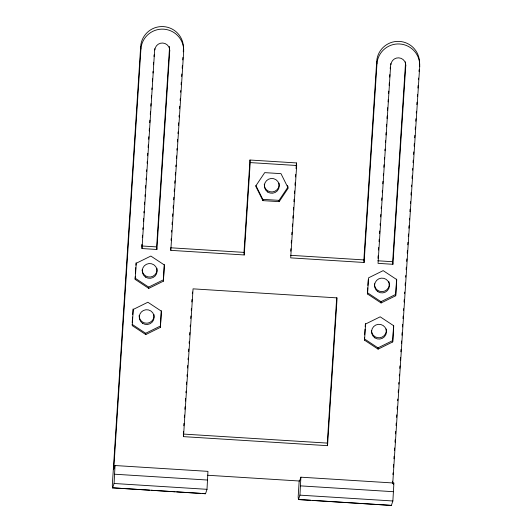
<?xml version="1.0" encoding="UTF-8"?>
<svg xmlns="http://www.w3.org/2000/svg" width="532" height="532" viewBox="0 0 532 532"><rect width="100%" height="100%" fill="white"/><g stroke="black" fill="none" stroke-linecap="round" stroke-linejoin="round"><path stroke-width="0.8" d="M112.591 487.911L114.081 483.488L115.025 465.527L207.952 471.359L207.008 489.32L205.525 493.736L112.545 487.831L112.305 485.257L140.674 46.503A21.42 21.287 -5.3 0 1 163.424 26.6A21.42 21.287 -5.3 0 1 183.42 49.183L183.66 51.764L170.819 250.353L244.235 254.961L250.206 162.593L249.967 160.019L296.43 162.932L296.67 165.505L290.698 257.874L364.107 262.482L376.949 63.887L376.709 61.313A21.42 21.287 -5.3 0 1 399.06 41.39A21.42 21.287 -5.3 0 1 419.495 63.208M298.452 499.568L299.935 495.146L300.886 477.184L393.813 483.016L393.78 485.317L392.869 500.978L391.379 505.4L298.452 499.568L298.159 496.915L299.197 480.855M140.674 46.503L140.913 49.077L113.735 469.357L115.025 465.527M132.202 322.698L132.568 317.045M132.727 314.618L133.093 308.959M135.208 279.42L136.252 263.254L150.855 256.058L164.421 265.022L163.371 281.189L148.767 288.384L135.208 279.42L135.188 276.514M135.401 273.282L135.766 267.629M135.919 265.202L136.079 262.775M156.88 249.481L156.641 246.901L169.482 48.312L169.721 50.886L156.88 249.481L142.011 248.544L141.878 244.314M142.31 237.698L142.47 235.217M142.842 229.425L142.948 227.769M143.374 221.146L143.54 218.665M143.913 212.873L144.019 211.217M144.445 204.601L144.611 202.113M144.983 196.321L145.09 194.665M145.515 188.049L145.675 185.568M146.054 179.776L146.16 178.12M146.586 171.497L146.692 169.841M147.125 163.224L147.231 161.568M147.603 155.776L147.763 153.296M148.142 147.504L148.302 145.023M148.674 139.224L148.834 136.744M149.213 130.952L149.372 128.471M149.745 122.679L149.904 120.199M150.277 114.407L150.443 111.92M150.815 106.127L150.975 103.647M151.347 97.855L151.514 95.374M151.886 89.582L151.992 87.926M152.418 81.303L152.578 78.822M152.957 73.03L153.063 71.374M153.489 64.758L153.648 62.271M154.027 56.478L154.134 54.823M142.011 248.544L154.732 48.665M160.385 327.373L161.429 311.207L147.869 302.243L133.266 309.438L132.222 325.604L145.781 334.568L160.385 327.373L161.256 310.728M163.371 281.189L164.248 264.544M171.058 240.331L171.171 238.675M171.597 232.058L171.703 230.403M172.075 224.61L172.235 222.13M172.614 216.338L172.774 213.851M173.146 208.059L173.306 205.578M173.685 199.786L173.844 197.305M174.217 191.513L174.376 189.026M174.755 183.234L174.915 180.754M175.287 174.962L175.447 172.481M175.826 166.689L175.932 165.033M176.358 158.41L176.518 155.929M176.897 150.137L177.003 148.481M177.429 141.864L177.588 139.377M177.961 133.585L178.074 131.936M178.499 125.313L178.659 122.832M179.031 117.04L179.138 115.384M179.57 108.761L179.73 106.28M180.102 100.488L180.208 98.832M180.641 92.216L180.747 90.56M181.119 84.768L181.279 82.287M181.658 76.495L181.818 74.008M182.19 68.216L182.35 65.735M182.729 59.943L182.888 57.463M183.261 51.671L183.42 49.183M183.5 436.639L193.056 288.849L337.095 297.887L327.539 445.676L183.5 436.639L183.42 431.585M183.793 425.806L183.952 423.326M184.325 417.547L184.484 415.073M184.863 409.294L185.023 406.814M185.395 401.035L185.555 398.561M185.927 392.782L186.034 391.126M186.459 384.523L186.619 382.049M186.998 376.264L187.104 374.614M187.53 368.011L187.69 365.531M188.062 359.752L188.168 358.103M188.601 351.499L188.76 349.019M189.133 343.24L189.239 341.591M189.665 334.987L189.824 332.507M190.197 326.728L190.303 325.079M190.735 318.469L190.895 315.995M191.267 310.216L191.374 308.567M191.799 301.957L191.959 299.483M192.338 293.704L192.444 292.048M244.235 254.961L243.988 252.387L249.967 160.019M290.725 251.177L290.884 248.703M291.257 242.931L291.416 240.457M291.789 234.685L291.948 232.211M292.321 226.433L292.48 223.959M292.853 218.187L293.012 215.713M293.391 209.941L293.551 207.467M293.923 201.695L294.083 199.221M294.455 193.448L294.615 190.975M294.987 185.196L295.147 182.722M295.519 176.95L295.679 174.476M296.058 168.704L296.43 162.932M327.539 445.676L327.293 443.096L336.696 297.787M364.107 262.482L363.868 259.909L376.709 61.313M364.54 340.181L365.584 324.015L380.187 316.819L393.753 325.784L392.702 341.95L378.099 349.145L364.54 340.181L364.52 337.275M364.679 334.854L365.045 329.195M365.198 326.768L365.411 323.536M367.526 293.997L368.57 277.83L383.173 270.635L396.739 279.599L395.688 295.765L381.085 302.961L367.526 293.997L367.718 287.859M367.871 285.438L368.237 279.779M377.966 258.299L378.126 255.819M378.505 250.027L378.664 247.54M379.037 241.747L379.196 239.267M379.575 233.475L379.735 230.994M380.107 225.202L380.214 223.546M380.646 216.923L380.806 214.443M381.178 208.65L381.284 206.995M381.717 200.378L381.876 197.891M382.249 192.099L382.355 190.449M382.781 183.826L382.947 181.346M383.319 175.553L383.426 173.898M383.851 167.274L384.018 164.794M384.39 159.001L384.496 157.346M384.922 150.729L385.028 149.073M385.461 142.45L385.567 140.8M385.939 135.008L386.099 132.521M386.478 126.729L386.638 124.249M387.01 118.456L387.17 115.976M387.549 110.184L387.708 107.697M388.081 101.905L388.24 99.424M388.619 93.632L388.779 91.152M389.151 85.359L389.311 82.872M389.683 77.08L389.85 74.6M390.222 68.808L390.328 67.152M390.767 63.474L378.046 263.353L392.915 264.291L405.756 65.695L405.517 63.122A7.448 7.401 -5.3 0 0 405.49 61.832M392.915 264.291L392.676 261.717L405.517 63.122M392.702 341.95L393.58 325.305M395.688 295.765L396.566 279.12M392.37 482.843L392.476 481.181M392.909 474.551L393.015 472.888M393.387 467.083L393.554 464.596M393.926 458.79L394.086 456.303M394.465 450.498L394.624 448.011M394.997 442.198L395.163 439.711M395.535 433.906L395.695 431.419M396.074 425.613L396.234 423.126M396.606 417.321L396.772 414.834M397.145 409.028L397.304 406.534M397.683 400.729L397.79 399.073M398.215 392.436L398.382 389.949M398.754 384.144L398.86 382.488M399.293 375.851L399.399 374.189M399.771 368.383L399.931 365.896M400.31 360.091L400.47 357.604M400.849 351.798L401.008 349.311M401.381 343.506L401.54 341.012M401.919 335.207L402.079 332.719M402.458 326.914L402.618 324.427M402.99 318.621L403.15 316.134M403.529 310.329L403.635 308.666M404.067 302.036L404.227 299.543M404.599 293.737L404.706 292.081M405.138 285.445L405.298 282.958M405.67 277.152L405.783 275.49M406.155 269.684L406.315 267.197M406.694 261.392L406.854 258.904M407.226 253.099L407.392 250.612M407.765 244.806L407.924 242.319M408.303 236.514L408.463 234.02M408.835 228.215L409.002 225.728M409.374 219.922L409.48 218.266M409.913 211.63L410.072 209.143M410.445 203.337L410.551 201.675M410.983 195.038L411.143 192.551M411.522 186.745L411.628 185.089M412.054 178.453L412.214 175.966M412.593 170.16L412.699 168.498M413.071 162.692L413.238 160.205M413.61 154.4L413.77 151.913M414.149 146.107L414.308 143.62M414.681 137.815L414.847 135.321M415.219 129.515L415.379 127.028M415.758 121.223L415.918 118.736M416.29 112.93L416.403 111.274M416.829 104.638L416.988 102.151M417.367 96.345L417.474 94.683M417.899 88.046L418.066 85.559M418.438 79.753L418.544 78.098M418.977 71.461L419.083 69.798M392.736 483.535L419.695 66.573L419.455 63.993M300.886 477.184L299.589 481.021L207.487 475.242M393.294 484.552L393.813 483.016M279.167 201.648L288.204 188.162L280.982 173.651L264.717 172.634L255.679 186.12L262.908 200.631L279.167 201.648L279.047 200.365L288.085 186.872L287.366 185.422M135.088 278.13L148.647 287.1L163.251 279.899M132.096 324.32L145.662 333.285L160.265 326.083M367.406 292.706L380.965 301.677L395.569 294.475M364.42 338.891L377.979 347.862L392.583 340.66M250.206 162.593L296.67 165.505M255.925 185.562L262.788 199.34L279.047 200.365M141.771 245.97L156.641 246.901M243.988 252.387L170.579 247.779L170.819 250.353M290.459 255.3L363.868 259.909M377.806 260.78L392.676 261.717M183.261 434.059L327.293 443.096M114.653 474.212L207.58 480.044M300.507 485.876L393.434 491.701M114.081 483.488L207.008 489.32M299.935 495.146L392.869 500.978M112.545 487.831L149.552 490.152M151.194 490.258L175.041 491.754M176.691 491.854L200.537 493.35M202.18 493.457L205.525 493.736M298.399 499.495L310.735 500.266M312.377 500.373L391.379 505.4M380.965 301.677L381.085 302.961M377.979 347.862L378.099 349.145M262.788 199.34L262.908 200.631M148.647 287.1L148.767 288.384M145.662 333.285L145.781 334.568M154.852 49.955A7.448 7.401 -5.3 0 1 162.765 43.032A7.448 7.401 -5.3 0 1 169.721 50.886M156.874 268.188A7.448 7.401 -5.3 0 1 150.39 277.006A7.448 7.401 -5.3 0 1 142.124 269.824M153.888 314.372A7.448 7.401 -5.3 0 1 147.078 323.217A7.448 7.401 -5.3 0 1 139.151 315.363M389.291 283.396A7.448 7.401 -5.3 0 1 382.062 291.622A7.448 7.401 -5.3 0 1 374.455 283.755M388.826 281.521A7.448 7.401 -5.3 0 1 389.191 282.758M140.913 49.077A21.42 21.287 -5.3 0 1 163.663 29.174A21.42 21.287 -5.3 0 1 183.66 51.764M169.356 46.384A7.448 7.401 -5.3 0 1 169.495 47.667M279.007 183.101A7.448 7.401 -5.3 0 1 272.198 191.952A7.448 7.401 -5.3 0 1 264.271 184.099M390.894 64.764A7.448 7.401 -5.3 0 1 398.801 57.842A7.448 7.401 -5.3 0 1 405.756 65.695M386.205 328.949A7.448 7.401 -5.3 0 1 379.722 337.767A7.448 7.401 -5.3 0 1 371.456 330.585M376.949 63.887A21.42 21.287 -5.3 0 1 399.698 43.983A21.42 21.287 -5.3 0 1 419.695 66.573M145.562 277.099A7.448 7.401 -5.3 0 0 157.126 271.4A7.448 7.401 -5.3 0 0 146.386 264.304A7.448 7.401 -5.3 0 0 145.562 277.099M374.894 337.86A7.448 7.401 -5.3 0 0 386.458 332.161A7.448 7.401 -5.3 0 0 375.718 325.065A7.448 7.401 -5.3 0 0 374.894 337.86M377.88 291.676A7.448 7.401 -5.3 0 0 389.444 285.977A7.448 7.401 -5.3 0 0 378.704 278.881A7.448 7.401 -5.3 0 0 377.88 291.676M267.696 192.019A7.448 7.401 -5.3 0 0 279.26 186.32A7.448 7.401 -5.3 0 0 268.52 179.224A7.448 7.401 -5.3 0 0 267.696 192.019M142.576 323.283A7.448 7.401 -5.3 0 0 154.14 317.584A7.448 7.401 -5.3 0 0 143.401 310.488A7.448 7.401 -5.3 0 0 142.576 323.283"/></g></svg>
